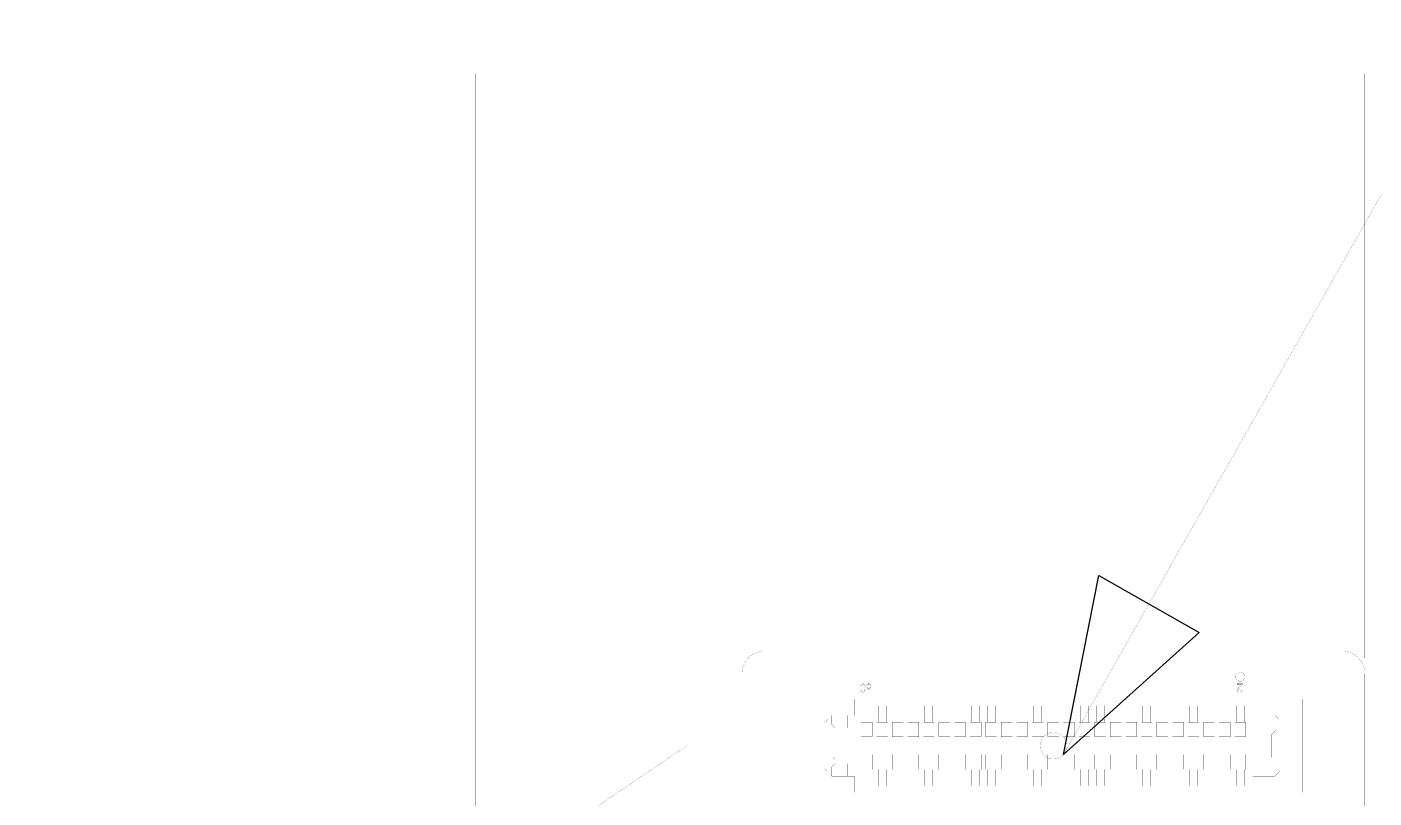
# Model space of a CAD drawing. Header units: millimetres. Extents: x 0 to 379, y 0 to 268.
# Drawn here: x 65.66 to 95.94, y 196.93 to 214.28 of the extents above; entities that cross this region are included whole.
import ezdxf

# ---------------------------------------------------------------- set-up
doc = ezdxf.new("R2010")
doc.units = ezdxf.units.MM
doc.header["$LTSCALE"] = 7.7
doc.layers.get('0').update_dxf_attribs({"linetype": 'CONTINUOUS'})

msp = doc.modelspace()

# ---------------------------------------------------------------- linework, layer by layer
at = {"const_width": 0.003}
for points in [[(88.958, 197.912), (107.09, 229.87), (110.09, 229.87)], [(75.733, 185.131), (75.733, 213.232)], [(81.733, 200.086), (81.733, 213.232)], [(88.733, 199.495), (88.733, 213.232)], [(95.733, 200.086), (95.733, 213.232)], [(81.883, 200.236), (65.659, 200.236)], [(95.233, 200.236), (82.233, 200.236)], [(81.733, 199.736), (81.733, 191.832)], [(95.733, 191.832), (95.733, 199.736)], [(84.402, 199.452), (84.399, 199.431)], [(84.399, 199.431), (84.402, 199.452)], [(84.399, 199.431), (84.399, 199.392)], [(84.399, 199.392), (84.399, 199.431)], [(84.399, 199.392), (84.402, 199.371)], [(84.402, 199.371), (84.399, 199.392)], [(84.405, 199.465), (84.402, 199.452)], [(84.402, 199.452), (84.405, 199.465)], [(84.402, 199.371), (84.405, 199.358)], [(84.405, 199.358), (84.402, 199.371)], [(84.411, 199.482), (84.405, 199.465)], [(84.405, 199.465), (84.411, 199.482)], [(84.405, 199.358), (84.411, 199.341)], [(84.411, 199.341), (84.405, 199.358)], [(84.42, 199.494), (84.411, 199.482)], [(84.411, 199.482), (84.42, 199.494)], [(84.411, 199.341), (84.42, 199.329)], [(84.42, 199.329), (84.411, 199.341)], [(84.417, 199.452), (84.414, 199.426)], [(84.417, 199.452), (84.414, 199.426)], [(84.414, 199.426), (84.414, 199.397)], [(84.414, 199.426), (84.414, 199.397)], [(84.414, 199.397), (84.417, 199.371)], [(84.414, 199.397), (84.417, 199.371)], [(84.429, 199.477), (84.417, 199.452)], [(84.429, 199.477), (84.417, 199.452)], [(84.417, 199.371), (84.429, 199.346)], [(84.417, 199.371), (84.429, 199.346)], [(84.42, 199.494), (84.434, 199.507)], [(84.434, 199.507), (84.42, 199.494)], [(84.434, 199.316), (84.42, 199.329)], [(84.42, 199.329), (84.434, 199.316)], [(84.437, 199.486), (84.429, 199.477)], [(84.437, 199.486), (84.429, 199.477)], [(84.429, 199.346), (84.437, 199.337)], [(84.429, 199.346), (84.437, 199.337)], [(84.434, 199.507), (84.452, 199.512)], [(84.452, 199.512), (84.434, 199.507)], [(84.434, 199.316), (84.452, 199.312)], [(84.452, 199.312), (84.434, 199.316)], [(84.452, 199.49), (84.437, 199.486)], [(84.452, 199.49), (84.437, 199.486)], [(84.437, 199.337), (84.452, 199.333)], [(84.437, 199.337), (84.452, 199.333)], [(84.469, 199.507), (84.452, 199.512)], [(84.452, 199.512), (84.469, 199.507)], [(84.467, 199.486), (84.452, 199.49)], [(84.467, 199.486), (84.452, 199.49)], [(84.452, 199.333), (84.467, 199.337)], [(84.452, 199.333), (84.467, 199.337)], [(84.452, 199.312), (84.469, 199.316)], [(84.469, 199.316), (84.452, 199.312)], [(84.475, 199.477), (84.467, 199.486)], [(84.475, 199.477), (84.467, 199.486)], [(84.467, 199.337), (84.475, 199.346)], [(84.467, 199.337), (84.475, 199.346)], [(84.484, 199.494), (84.469, 199.507)], [(84.469, 199.507), (84.484, 199.494)], [(84.469, 199.316), (84.484, 199.329)], [(84.484, 199.329), (84.469, 199.316)], [(84.487, 199.452), (84.475, 199.477)], [(84.487, 199.452), (84.475, 199.477)], [(84.475, 199.346), (84.487, 199.371)], [(84.475, 199.346), (84.487, 199.371)], [(84.484, 199.494), (84.493, 199.482)], [(84.493, 199.482), (84.484, 199.494)], [(84.493, 199.341), (84.484, 199.329)], [(84.484, 199.329), (84.493, 199.341)], [(84.49, 199.426), (84.487, 199.452)], [(84.49, 199.426), (84.487, 199.452)], [(84.487, 199.371), (84.49, 199.397)], [(84.487, 199.371), (84.49, 199.397)], [(84.49, 199.397), (84.49, 199.426)], [(84.49, 199.397), (84.49, 199.426)], [(84.493, 199.482), (84.499, 199.465)], [(84.499, 199.465), (84.493, 199.482)], [(84.499, 199.358), (84.493, 199.341)], [(84.493, 199.341), (84.499, 199.358)], [(84.499, 199.465), (84.502, 199.452)], [(84.502, 199.452), (84.499, 199.465)], [(84.502, 199.371), (84.499, 199.358)], [(84.499, 199.358), (84.502, 199.371)], [(84.502, 199.452), (84.504, 199.431)], [(84.504, 199.431), (84.502, 199.452)], [(84.504, 199.392), (84.502, 199.371)], [(84.502, 199.371), (84.504, 199.392)], [(84.504, 199.431), (84.504, 199.392)], [(84.504, 199.392), (84.504, 199.431)], [(84.534, 199.477), (84.528, 199.456)], [(84.528, 199.456), (84.534, 199.477)], [(84.528, 199.456), (84.528, 199.439)], [(84.528, 199.439), (84.528, 199.456)], [(84.528, 199.439), (84.534, 199.418)], [(84.534, 199.418), (84.528, 199.439)], [(84.542, 199.494), (84.534, 199.477)], [(84.534, 199.477), (84.542, 199.494)], [(84.534, 199.418), (84.542, 199.401)], [(84.542, 199.401), (84.534, 199.418)], [(84.534, 199.333), (84.618, 199.333)], [(84.618, 199.333), (84.534, 199.333)], [(84.534, 199.333), (84.534, 199.312)], [(84.534, 199.312), (84.534, 199.333)], [(84.534, 199.312), (84.633, 199.312)], [(84.633, 199.312), (84.534, 199.312)], [(84.542, 199.494), (84.557, 199.507)], [(84.557, 199.507), (84.542, 199.494)], [(84.545, 199.465), (84.542, 199.452)], [(84.542, 199.452), (84.545, 199.465)], [(84.542, 199.452), (84.542, 199.443)], [(84.542, 199.443), (84.542, 199.452)], [(84.542, 199.443), (84.545, 199.431)], [(84.545, 199.431), (84.542, 199.443)], [(84.557, 199.388), (84.542, 199.401)], [(84.542, 199.401), (84.557, 199.388)], [(84.551, 199.477), (84.545, 199.465)], [(84.545, 199.465), (84.551, 199.477)], [(84.545, 199.431), (84.551, 199.418)], [(84.551, 199.418), (84.545, 199.431)], [(84.551, 199.477), (84.56, 199.486)], [(84.56, 199.486), (84.551, 199.477)], [(84.56, 199.409), (84.551, 199.418)], [(84.551, 199.418), (84.56, 199.409)], [(84.557, 199.507), (84.572, 199.512)], [(84.572, 199.512), (84.557, 199.507)], [(84.557, 199.388), (84.572, 199.384)], [(84.572, 199.384), (84.557, 199.388)], [(84.56, 199.486), (84.572, 199.49)], [(84.572, 199.49), (84.56, 199.486)], [(84.572, 199.405), (84.56, 199.409)], [(84.56, 199.409), (84.572, 199.405)], [(84.589, 199.512), (84.572, 199.512)], [(84.572, 199.512), (84.589, 199.512)], [(84.589, 199.49), (84.572, 199.49)], [(84.572, 199.49), (84.589, 199.49)], [(84.589, 199.405), (84.572, 199.405)], [(84.572, 199.405), (84.589, 199.405)], [(84.572, 199.384), (84.589, 199.384)], [(84.589, 199.384), (84.572, 199.384)], [(84.589, 199.512), (84.604, 199.507)], [(84.604, 199.507), (84.589, 199.512)], [(84.601, 199.486), (84.589, 199.49)], [(84.589, 199.49), (84.601, 199.486)], [(84.589, 199.405), (84.601, 199.409)], [(84.601, 199.409), (84.589, 199.405)], [(84.589, 199.384), (84.604, 199.388)], [(84.604, 199.388), (84.589, 199.384)], [(84.609, 199.477), (84.601, 199.486)], [(84.601, 199.486), (84.609, 199.477)], [(84.601, 199.409), (84.612, 199.422)], [(84.612, 199.422), (84.601, 199.409)], [(84.618, 199.494), (84.604, 199.507)], [(84.604, 199.507), (84.618, 199.494)], [(84.604, 199.388), (84.618, 199.401)], [(84.618, 199.401), (84.604, 199.388)], [(84.609, 199.477), (84.615, 199.46)], [(84.615, 199.46), (84.609, 199.477)], [(84.633, 199.422), (84.612, 199.422)], [(84.612, 199.422), (84.633, 199.422)], [(84.633, 199.46), (84.615, 199.46)], [(84.615, 199.46), (84.633, 199.46)], [(84.618, 199.494), (84.627, 199.477)], [(84.627, 199.477), (84.618, 199.494)], [(84.618, 199.401), (84.618, 199.333)], [(84.618, 199.333), (84.618, 199.401)], [(84.627, 199.477), (84.633, 199.46)], [(84.633, 199.46), (84.627, 199.477)], [(84.633, 199.422), (84.633, 199.312)], [(84.633, 199.312), (84.633, 199.422)], [(92.863, 199.49), (92.863, 199.512)], [(92.863, 199.49), (92.863, 199.512)], [(92.863, 199.512), (92.983, 199.512)], [(92.863, 199.512), (92.983, 199.512)], [(92.956, 199.49), (92.863, 199.49)], [(92.956, 199.49), (92.863, 199.49)], [(92.863, 199.367), (92.866, 199.384)], [(92.863, 199.367), (92.866, 199.384)], [(92.863, 199.358), (92.863, 199.367)], [(92.863, 199.358), (92.863, 199.367)], [(92.866, 199.341), (92.863, 199.358)], [(92.866, 199.341), (92.863, 199.358)], [(92.866, 199.384), (92.873, 199.397)], [(92.866, 199.384), (92.873, 199.397)], [(92.879, 199.324), (92.866, 199.341)], [(92.879, 199.324), (92.866, 199.341)], [(92.873, 199.397), (92.956, 199.49)], [(92.873, 199.397), (92.956, 199.49)], [(92.893, 199.316), (92.879, 199.324)], [(92.893, 199.316), (92.879, 199.324)], [(92.889, 199.384), (92.883, 199.367)], [(92.889, 199.384), (92.883, 199.367)], [(92.883, 199.367), (92.883, 199.358)], [(92.883, 199.367), (92.883, 199.358)], [(92.883, 199.358), (92.889, 199.346)], [(92.883, 199.358), (92.889, 199.346)], [(92.983, 199.49), (92.889, 199.384)], [(92.983, 199.49), (92.889, 199.384)], [(92.889, 199.346), (92.899, 199.337)], [(92.889, 199.346), (92.899, 199.337)], [(92.913, 199.312), (92.893, 199.316)], [(92.913, 199.312), (92.893, 199.316)], [(92.899, 199.337), (92.916, 199.333)], [(92.899, 199.337), (92.916, 199.333)], [(92.926, 199.312), (92.913, 199.312)], [(92.926, 199.312), (92.913, 199.312)], [(92.916, 199.333), (92.929, 199.333)], [(92.916, 199.333), (92.929, 199.333)], [(92.949, 199.316), (92.926, 199.312)], [(92.949, 199.316), (92.926, 199.312)], [(92.929, 199.333), (92.946, 199.337)], [(92.929, 199.333), (92.946, 199.337)], [(92.946, 199.337), (92.956, 199.346)], [(92.946, 199.337), (92.956, 199.346)], [(92.963, 199.324), (92.949, 199.316)], [(92.963, 199.324), (92.949, 199.316)], [(92.956, 199.346), (92.963, 199.358)], [(92.956, 199.346), (92.963, 199.358)], [(92.963, 199.358), (92.979, 199.358)], [(92.963, 199.358), (92.979, 199.358)], [(92.976, 199.341), (92.963, 199.324)], [(92.976, 199.341), (92.963, 199.324)], [(92.979, 199.358), (92.976, 199.341)], [(92.979, 199.358), (92.976, 199.341)], [(92.983, 199.512), (92.983, 199.49)], [(92.983, 199.512), (92.983, 199.49)], [(83.133, 199.162), (83.133, 197.062)], [(83.133, 199.162), (83.133, 197.062)], [(84.253, 199.162), (83.133, 199.162)], [(84.253, 199.162), (83.133, 199.162)], [(84.253, 198.797), (84.253, 199.162)], [(84.253, 198.797), (84.253, 199.162)], [(84.623, 199.012), (84.443, 199.012)], [(84.623, 199.012), (84.443, 199.012)], [(84.443, 199.012), (84.443, 198.642)], [(84.443, 199.012), (84.443, 198.642)], [(84.623, 198.642), (84.623, 199.012)], [(84.623, 198.642), (84.623, 199.012)], [(84.973, 199.012), (84.793, 199.012)], [(84.973, 199.012), (84.793, 199.012)], [(84.793, 199.012), (84.793, 198.642)], [(84.793, 199.012), (84.793, 198.642)], [(84.973, 198.642), (84.973, 199.012)], [(84.973, 198.642), (84.973, 199.012)], [(85.323, 199.012), (85.143, 199.012)], [(85.323, 199.012), (85.143, 199.012)], [(85.143, 199.012), (85.143, 198.642)], [(85.143, 199.012), (85.143, 198.642)], [(85.323, 198.642), (85.323, 199.012)], [(85.323, 198.642), (85.323, 199.012)], [(85.673, 199.012), (85.493, 199.012)], [(85.673, 199.012), (85.493, 199.012)], [(85.493, 199.012), (85.493, 198.642)], [(85.493, 199.012), (85.493, 198.642)], [(85.673, 198.642), (85.673, 199.012)], [(85.673, 198.642), (85.673, 199.012)], [(86.023, 199.012), (85.843, 199.012)], [(86.023, 199.012), (85.843, 199.012)], [(85.843, 199.012), (85.843, 198.642)], [(85.843, 199.012), (85.843, 198.642)], [(86.023, 198.642), (86.023, 199.012)], [(86.023, 198.642), (86.023, 199.012)], [(86.373, 199.012), (86.193, 199.012)], [(86.373, 199.012), (86.193, 199.012)], [(86.193, 199.012), (86.193, 198.642)], [(86.193, 199.012), (86.193, 198.642)], [(86.373, 198.642), (86.373, 199.012)], [(86.373, 198.642), (86.373, 199.012)], [(86.723, 199.012), (86.543, 199.012)], [(86.723, 199.012), (86.543, 199.012)], [(86.543, 199.012), (86.543, 198.642)], [(86.543, 199.012), (86.543, 198.642)], [(86.723, 198.642), (86.723, 199.012)], [(86.723, 198.642), (86.723, 199.012)], [(86.893, 199.012), (86.893, 198.642)], [(86.893, 199.012), (86.893, 198.642)], [(87.073, 199.012), (86.893, 199.012)], [(87.073, 199.012), (86.893, 199.012)], [(87.073, 198.642), (87.073, 199.012)], [(87.073, 198.642), (87.073, 199.012)], [(87.243, 199.012), (87.243, 198.642)], [(87.243, 199.012), (87.243, 198.642)], [(87.423, 199.012), (87.243, 199.012)], [(87.423, 199.012), (87.243, 199.012)], [(87.423, 198.642), (87.423, 199.012)], [(87.423, 198.642), (87.423, 199.012)], [(87.593, 199.012), (87.593, 198.642)], [(87.593, 199.012), (87.593, 198.642)], [(87.773, 199.012), (87.593, 199.012)], [(87.773, 199.012), (87.593, 199.012)], [(87.773, 198.642), (87.773, 199.012)], [(87.773, 198.642), (87.773, 199.012)], [(87.943, 199.012), (87.943, 198.642)], [(87.943, 199.012), (87.943, 198.642)], [(88.123, 199.012), (87.943, 199.012)], [(88.123, 199.012), (87.943, 199.012)], [(88.123, 198.642), (88.123, 199.012)], [(88.123, 198.642), (88.123, 199.012)], [(88.293, 199.012), (88.293, 198.642)], [(88.293, 199.012), (88.293, 198.642)], [(88.473, 199.012), (88.293, 199.012)], [(88.473, 199.012), (88.293, 199.012)], [(88.473, 198.642), (88.473, 199.012)], [(88.473, 198.642), (88.473, 199.012)], [(88.643, 199.012), (88.643, 198.642)], [(88.643, 199.012), (88.643, 198.642)], [(88.823, 199.012), (88.643, 199.012)], [(88.823, 199.012), (88.643, 199.012)], [(88.733, 196.955), (88.733, 199.145)], [(88.733, 196.955), (88.733, 199.145)], [(88.823, 198.642), (88.823, 199.012)], [(88.823, 198.642), (88.823, 199.012)], [(88.993, 199.012), (88.993, 198.642)], [(88.993, 199.012), (88.993, 198.642)], [(89.173, 199.012), (88.993, 199.012)], [(89.173, 199.012), (88.993, 199.012)], [(89.173, 198.642), (89.173, 199.012)], [(89.173, 198.642), (89.173, 199.012)], [(89.343, 199.012), (89.343, 198.642)], [(89.343, 199.012), (89.343, 198.642)], [(89.523, 199.012), (89.343, 199.012)], [(89.523, 199.012), (89.343, 199.012)], [(89.523, 198.642), (89.523, 199.012)], [(89.523, 198.642), (89.523, 199.012)], [(89.693, 199.012), (89.693, 198.642)], [(89.693, 199.012), (89.693, 198.642)], [(89.873, 199.012), (89.693, 199.012)], [(89.873, 199.012), (89.693, 199.012)], [(89.873, 198.642), (89.873, 199.012)], [(89.873, 198.642), (89.873, 199.012)], [(90.043, 199.012), (90.043, 198.642)], [(90.043, 199.012), (90.043, 198.642)], [(90.223, 199.012), (90.043, 199.012)], [(90.223, 199.012), (90.043, 199.012)], [(90.223, 198.642), (90.223, 199.012)], [(90.223, 198.642), (90.223, 199.012)], [(90.393, 199.012), (90.393, 198.642)], [(90.393, 199.012), (90.393, 198.642)], [(90.573, 199.012), (90.393, 199.012)], [(90.573, 199.012), (90.393, 199.012)], [(90.573, 198.642), (90.573, 199.012)], [(90.573, 198.642), (90.573, 199.012)], [(90.743, 199.012), (90.743, 198.642)], [(90.743, 199.012), (90.743, 198.642)], [(90.923, 199.012), (90.743, 199.012)], [(90.923, 199.012), (90.743, 199.012)], [(90.923, 198.642), (90.923, 199.012)], [(90.923, 198.642), (90.923, 199.012)], [(91.093, 199.012), (91.093, 198.642)], [(91.093, 199.012), (91.093, 198.642)], [(91.273, 199.012), (91.093, 199.012)], [(91.273, 199.012), (91.093, 199.012)], [(91.273, 198.642), (91.273, 199.012)], [(91.273, 198.642), (91.273, 199.012)], [(91.443, 199.012), (91.443, 198.642)], [(91.443, 199.012), (91.443, 198.642)], [(91.623, 199.012), (91.443, 199.012)], [(91.623, 199.012), (91.443, 199.012)], [(91.623, 198.642), (91.623, 199.012)], [(91.623, 198.642), (91.623, 199.012)], [(91.793, 199.012), (91.793, 198.642)], [(91.793, 199.012), (91.793, 198.642)], [(91.973, 199.012), (91.793, 199.012)], [(91.973, 199.012), (91.793, 199.012)], [(91.973, 198.642), (91.973, 199.012)], [(91.973, 198.642), (91.973, 199.012)], [(92.143, 199.012), (92.143, 198.642)], [(92.143, 199.012), (92.143, 198.642)], [(92.323, 199.012), (92.143, 199.012)], [(92.323, 199.012), (92.143, 199.012)], [(92.323, 198.642), (92.323, 199.012)], [(92.323, 198.642), (92.323, 199.012)], [(92.493, 199.012), (92.493, 198.642)], [(92.493, 199.012), (92.493, 198.642)], [(92.673, 199.012), (92.493, 199.012)], [(92.673, 199.012), (92.493, 199.012)], [(92.673, 198.642), (92.673, 199.012)], [(92.673, 198.642), (92.673, 199.012)], [(92.843, 199.012), (92.843, 198.642)], [(92.843, 199.012), (92.843, 198.642)], [(93.023, 199.012), (92.843, 199.012)], [(93.023, 199.012), (92.843, 199.012)], [(93.023, 198.642), (93.023, 199.012)], [(93.023, 198.642), (93.023, 199.012)], [(93.213, 199.162), (93.213, 198.797)], [(93.213, 198.797), (93.213, 199.162)], [(94.333, 199.162), (93.213, 199.162)], [(93.213, 199.162), (94.333, 199.162)], [(94.333, 199.162), (94.333, 197.062)], [(94.333, 197.062), (94.333, 199.162)], [(83.593, 198.632), (83.753, 198.797)], [(83.593, 198.632), (83.753, 198.797)], [(83.753, 198.797), (84.253, 198.797)], [(84.103, 198.797), (83.753, 198.797)], [(83.753, 198.797), (83.753, 198.587)], [(83.753, 198.797), (83.753, 198.587)], [(84.103, 198.797), (84.253, 198.797)], [(84.103, 198.517), (84.103, 198.797)], [(84.103, 198.517), (84.103, 198.797)], [(93.363, 198.797), (93.213, 198.797)], [(93.213, 198.797), (93.713, 198.797)], [(93.363, 198.797), (93.363, 198.517)], [(93.363, 198.517), (93.363, 198.797)], [(93.363, 198.797), (93.713, 198.797)], [(93.713, 198.797), (93.713, 198.587)], [(93.713, 198.587), (93.713, 198.797)], [(93.713, 198.797), (93.873, 198.632)], [(93.873, 198.632), (93.713, 198.797)], [(83.593, 197.592), (83.593, 198.632)], [(83.593, 198.472), (83.593, 198.632)], [(83.723, 198.472), (83.593, 198.472)], [(83.723, 198.472), (83.593, 198.472)], [(83.593, 197.752), (83.593, 198.472)], [(83.823, 198.372), (83.723, 198.472)], [(83.823, 198.372), (83.723, 198.472)], [(83.753, 198.587), (83.823, 198.517)], [(83.753, 198.587), (83.823, 198.517)], [(83.823, 198.517), (84.103, 198.517)], [(83.823, 198.517), (84.103, 198.517)], [(83.823, 197.852), (83.823, 198.372)], [(83.823, 197.852), (83.823, 198.372)], [(84.443, 198.642), (84.408, 198.642)], [(84.658, 198.642), (84.408, 198.642)], [(84.408, 198.642), (84.408, 198.312)], [(84.408, 198.642), (84.408, 198.312)], [(84.443, 198.642), (84.623, 198.642)], [(84.658, 198.642), (84.623, 198.642)], [(84.658, 198.312), (84.658, 198.642)], [(84.658, 198.312), (84.658, 198.642)], [(84.793, 198.642), (84.758, 198.642)], [(85.008, 198.642), (84.758, 198.642)], [(84.758, 198.642), (84.758, 198.312)], [(84.758, 198.642), (84.758, 198.312)], [(84.793, 198.642), (84.973, 198.642)], [(85.008, 198.642), (84.973, 198.642)], [(85.008, 198.312), (85.008, 198.642)], [(85.008, 198.312), (85.008, 198.642)], [(85.143, 198.642), (85.108, 198.642)], [(85.358, 198.642), (85.108, 198.642)], [(85.108, 198.642), (85.108, 198.312)], [(85.108, 198.642), (85.108, 198.312)], [(85.143, 198.642), (85.323, 198.642)], [(85.358, 198.642), (85.323, 198.642)], [(85.358, 198.312), (85.358, 198.642)], [(85.358, 198.312), (85.358, 198.642)], [(85.493, 198.642), (85.458, 198.642)], [(85.708, 198.642), (85.458, 198.642)], [(85.458, 198.642), (85.458, 198.312)], [(85.458, 198.642), (85.458, 198.312)], [(85.493, 198.642), (85.673, 198.642)], [(85.708, 198.642), (85.673, 198.642)], [(85.708, 198.312), (85.708, 198.642)], [(85.708, 198.312), (85.708, 198.642)], [(85.843, 198.642), (85.808, 198.642)], [(86.058, 198.642), (85.808, 198.642)], [(85.808, 198.642), (85.808, 198.312)], [(85.808, 198.642), (85.808, 198.312)], [(85.843, 198.642), (86.023, 198.642)], [(86.058, 198.642), (86.023, 198.642)], [(86.058, 198.312), (86.058, 198.642)], [(86.058, 198.312), (86.058, 198.642)], [(86.193, 198.642), (86.158, 198.642)], [(86.408, 198.642), (86.158, 198.642)], [(86.158, 198.642), (86.158, 198.312)], [(86.158, 198.642), (86.158, 198.312)], [(86.193, 198.642), (86.373, 198.642)], [(86.408, 198.642), (86.373, 198.642)], [(86.408, 198.312), (86.408, 198.642)], [(86.408, 198.312), (86.408, 198.642)], [(86.758, 198.642), (86.508, 198.642)], [(86.543, 198.642), (86.508, 198.642)], [(86.508, 198.642), (86.508, 198.312)], [(86.508, 198.642), (86.508, 198.312)], [(86.543, 198.642), (86.723, 198.642)], [(86.758, 198.642), (86.723, 198.642)], [(86.758, 198.312), (86.758, 198.642)], [(86.758, 198.312), (86.758, 198.642)], [(86.858, 198.642), (86.858, 198.312)], [(86.858, 198.642), (86.858, 198.312)], [(87.108, 198.642), (86.858, 198.642)], [(86.893, 198.642), (86.858, 198.642)], [(86.893, 198.642), (87.073, 198.642)], [(87.108, 198.642), (87.073, 198.642)], [(87.108, 198.312), (87.108, 198.642)], [(87.108, 198.312), (87.108, 198.642)], [(87.208, 198.642), (87.208, 198.312)], [(87.208, 198.642), (87.208, 198.312)], [(87.458, 198.642), (87.208, 198.642)], [(87.243, 198.642), (87.208, 198.642)], [(87.243, 198.642), (87.423, 198.642)], [(87.458, 198.642), (87.423, 198.642)], [(87.458, 198.312), (87.458, 198.642)], [(87.458, 198.312), (87.458, 198.642)], [(87.558, 198.642), (87.558, 198.312)], [(87.558, 198.642), (87.558, 198.312)], [(87.808, 198.642), (87.558, 198.642)], [(87.593, 198.642), (87.558, 198.642)], [(87.593, 198.642), (87.773, 198.642)], [(87.808, 198.642), (87.773, 198.642)], [(87.808, 198.312), (87.808, 198.642)], [(87.808, 198.312), (87.808, 198.642)], [(87.908, 198.642), (87.908, 198.312)], [(87.908, 198.642), (87.908, 198.312)], [(88.158, 198.642), (87.908, 198.642)], [(87.943, 198.642), (87.908, 198.642)], [(87.943, 198.642), (88.123, 198.642)], [(88.158, 198.642), (88.123, 198.642)], [(88.158, 198.312), (88.158, 198.642)], [(88.158, 198.312), (88.158, 198.642)], [(88.258, 198.642), (88.258, 198.312)], [(88.258, 198.642), (88.258, 198.312)], [(88.508, 198.642), (88.258, 198.642)], [(88.293, 198.642), (88.258, 198.642)], [(88.293, 198.642), (88.473, 198.642)], [(88.508, 198.642), (88.473, 198.642)], [(88.508, 198.312), (88.508, 198.642)], [(88.508, 198.312), (88.508, 198.642)], [(88.608, 198.642), (88.608, 198.312)], [(88.608, 198.642), (88.608, 198.312)], [(88.858, 198.642), (88.608, 198.642)], [(88.643, 198.642), (88.608, 198.642)], [(88.643, 198.642), (88.823, 198.642)], [(88.858, 198.642), (88.823, 198.642)], [(88.858, 198.312), (88.858, 198.642)], [(88.858, 198.312), (88.858, 198.642)], [(88.958, 198.642), (88.958, 198.312)], [(88.958, 198.642), (88.958, 198.312)], [(89.208, 198.642), (88.958, 198.642)], [(88.993, 198.642), (88.958, 198.642)], [(88.993, 198.642), (89.173, 198.642)], [(89.208, 198.642), (89.173, 198.642)], [(89.208, 198.312), (89.208, 198.642)], [(89.208, 198.312), (89.208, 198.642)], [(89.308, 198.642), (89.308, 198.312)], [(89.308, 198.642), (89.308, 198.312)], [(89.558, 198.642), (89.308, 198.642)], [(89.343, 198.642), (89.308, 198.642)], [(89.343, 198.642), (89.523, 198.642)], [(89.558, 198.642), (89.523, 198.642)], [(89.558, 198.312), (89.558, 198.642)], [(89.558, 198.312), (89.558, 198.642)], [(89.658, 198.642), (89.658, 198.312)], [(89.658, 198.642), (89.658, 198.312)], [(89.908, 198.642), (89.658, 198.642)], [(89.693, 198.642), (89.658, 198.642)], [(89.693, 198.642), (89.873, 198.642)], [(89.908, 198.642), (89.873, 198.642)], [(89.908, 198.312), (89.908, 198.642)], [(89.908, 198.312), (89.908, 198.642)], [(90.008, 198.642), (90.008, 198.312)], [(90.008, 198.642), (90.008, 198.312)], [(90.258, 198.642), (90.008, 198.642)], [(90.043, 198.642), (90.008, 198.642)], [(90.043, 198.642), (90.223, 198.642)], [(90.258, 198.642), (90.223, 198.642)], [(90.258, 198.312), (90.258, 198.642)], [(90.258, 198.312), (90.258, 198.642)], [(90.358, 198.642), (90.358, 198.312)], [(90.358, 198.642), (90.358, 198.312)], [(90.608, 198.642), (90.358, 198.642)], [(90.393, 198.642), (90.358, 198.642)], [(90.393, 198.642), (90.573, 198.642)], [(90.608, 198.642), (90.573, 198.642)], [(90.608, 198.312), (90.608, 198.642)], [(90.608, 198.312), (90.608, 198.642)], [(90.708, 198.642), (90.708, 198.312)], [(90.708, 198.642), (90.708, 198.312)], [(90.958, 198.642), (90.708, 198.642)], [(90.743, 198.642), (90.708, 198.642)], [(90.743, 198.642), (90.923, 198.642)], [(90.958, 198.642), (90.923, 198.642)], [(90.958, 198.312), (90.958, 198.642)], [(90.958, 198.312), (90.958, 198.642)], [(91.058, 198.642), (91.058, 198.312)], [(91.058, 198.642), (91.058, 198.312)], [(91.308, 198.642), (91.058, 198.642)], [(91.093, 198.642), (91.058, 198.642)], [(91.093, 198.642), (91.273, 198.642)], [(91.308, 198.642), (91.273, 198.642)], [(91.308, 198.312), (91.308, 198.642)], [(91.308, 198.312), (91.308, 198.642)], [(91.658, 198.642), (91.408, 198.642)], [(91.408, 198.642), (91.408, 198.312)], [(91.408, 198.642), (91.408, 198.312)], [(91.443, 198.642), (91.408, 198.642)], [(91.443, 198.642), (91.623, 198.642)], [(91.658, 198.642), (91.623, 198.642)], [(91.658, 198.312), (91.658, 198.642)], [(91.658, 198.312), (91.658, 198.642)], [(91.758, 198.642), (91.758, 198.312)], [(91.758, 198.642), (91.758, 198.312)], [(92.008, 198.642), (91.758, 198.642)], [(91.793, 198.642), (91.758, 198.642)], [(91.793, 198.642), (91.973, 198.642)], [(92.008, 198.642), (91.973, 198.642)], [(92.008, 198.312), (92.008, 198.642)], [(92.008, 198.312), (92.008, 198.642)], [(92.108, 198.642), (92.108, 198.312)], [(92.108, 198.642), (92.108, 198.312)], [(92.358, 198.642), (92.108, 198.642)], [(92.143, 198.642), (92.108, 198.642)], [(92.143, 198.642), (92.323, 198.642)], [(92.358, 198.642), (92.323, 198.642)], [(92.358, 198.312), (92.358, 198.642)], [(92.358, 198.312), (92.358, 198.642)], [(92.458, 198.642), (92.458, 198.312)], [(92.458, 198.642), (92.458, 198.312)], [(92.708, 198.642), (92.458, 198.642)], [(92.493, 198.642), (92.458, 198.642)], [(92.493, 198.642), (92.673, 198.642)], [(92.708, 198.642), (92.673, 198.642)], [(92.708, 198.312), (92.708, 198.642)], [(92.708, 198.312), (92.708, 198.642)], [(92.808, 198.642), (92.808, 198.312)], [(92.808, 198.642), (92.808, 198.312)], [(93.058, 198.642), (92.808, 198.642)], [(92.843, 198.642), (92.808, 198.642)], [(92.843, 198.642), (93.023, 198.642)], [(93.058, 198.642), (93.023, 198.642)], [(93.058, 198.312), (93.058, 198.642)], [(93.058, 198.312), (93.058, 198.642)], [(93.643, 198.517), (93.363, 198.517)], [(93.363, 198.517), (93.643, 198.517)], [(93.713, 198.587), (93.643, 198.517)], [(93.643, 198.517), (93.713, 198.587)], [(93.743, 198.472), (93.643, 198.372)], [(93.643, 198.372), (93.743, 198.472)], [(93.643, 198.372), (93.643, 197.852)], [(93.643, 197.852), (93.643, 198.372)], [(93.873, 198.472), (93.743, 198.472)], [(93.743, 198.472), (93.873, 198.472)], [(93.873, 198.632), (93.873, 197.592)], [(93.873, 197.592), (93.873, 197.752), (93.873, 198.472), (93.873, 198.632)], [(88.383, 198.112), (80.492, 198.112), (76.458, 195.374), (65.659, 195.374)], [(84.408, 198.312), (84.658, 198.312)], [(84.408, 198.312), (84.658, 198.312)], [(84.758, 198.312), (85.008, 198.312)], [(84.758, 198.312), (85.008, 198.312)], [(85.108, 198.312), (85.358, 198.312)], [(85.108, 198.312), (85.358, 198.312)], [(85.458, 198.312), (85.708, 198.312)], [(85.458, 198.312), (85.708, 198.312)], [(85.808, 198.312), (86.058, 198.312)], [(85.808, 198.312), (86.058, 198.312)], [(86.158, 198.312), (86.408, 198.312)], [(86.158, 198.312), (86.408, 198.312)], [(86.508, 198.312), (86.758, 198.312)], [(86.508, 198.312), (86.758, 198.312)], [(86.858, 198.312), (87.108, 198.312)], [(86.858, 198.312), (87.108, 198.312)], [(87.208, 198.312), (87.458, 198.312)], [(87.208, 198.312), (87.458, 198.312)], [(87.558, 198.312), (87.808, 198.312)], [(87.558, 198.312), (87.808, 198.312)], [(87.631, 198.112), (89.889, 198.112)], [(87.631, 198.112), (89.889, 198.112)], [(87.908, 198.312), (88.158, 198.312)], [(87.908, 198.312), (88.158, 198.312)], [(88.258, 198.312), (88.508, 198.312)], [(88.258, 198.312), (88.508, 198.312)], [(88.608, 198.312), (88.858, 198.312)], [(88.608, 198.312), (88.858, 198.312)], [(88.958, 198.312), (89.208, 198.312)], [(88.958, 198.312), (89.208, 198.312)], [(89.308, 198.312), (89.558, 198.312)], [(89.308, 198.312), (89.558, 198.312)], [(89.658, 198.312), (89.908, 198.312)], [(89.658, 198.312), (89.908, 198.312)], [(90.008, 198.312), (90.258, 198.312)], [(90.008, 198.312), (90.258, 198.312)], [(90.358, 198.312), (90.608, 198.312)], [(90.358, 198.312), (90.608, 198.312)], [(90.708, 198.312), (90.958, 198.312)], [(90.708, 198.312), (90.958, 198.312)], [(91.058, 198.312), (91.308, 198.312)], [(91.058, 198.312), (91.308, 198.312)], [(91.408, 198.312), (91.658, 198.312)], [(91.408, 198.312), (91.658, 198.312)], [(91.758, 198.312), (92.008, 198.312)], [(91.758, 198.312), (92.008, 198.312)], [(92.108, 198.312), (92.358, 198.312)], [(92.108, 198.312), (92.358, 198.312)], [(92.458, 198.312), (92.708, 198.312)], [(92.458, 198.312), (92.708, 198.312)], [(92.808, 198.312), (93.058, 198.312)], [(92.808, 198.312), (93.058, 198.312)], [(83.723, 197.752), (83.823, 197.852)], [(83.723, 197.752), (83.823, 197.852)], [(84.408, 197.912), (84.408, 197.582)], [(84.408, 197.912), (84.408, 197.582)], [(84.658, 197.912), (84.408, 197.912)], [(84.658, 197.912), (84.408, 197.912)], [(84.658, 197.582), (84.658, 197.912)], [(84.658, 197.582), (84.658, 197.912)], [(84.758, 197.912), (84.758, 197.582)], [(84.758, 197.912), (84.758, 197.582)], [(85.008, 197.912), (84.758, 197.912)], [(85.008, 197.912), (84.758, 197.912)], [(85.008, 197.582), (85.008, 197.912)], [(85.008, 197.582), (85.008, 197.912)], [(85.108, 197.912), (85.108, 197.582)], [(85.108, 197.912), (85.108, 197.582)], [(85.358, 197.912), (85.108, 197.912)], [(85.358, 197.912), (85.108, 197.912)], [(85.358, 197.582), (85.358, 197.912)], [(85.358, 197.582), (85.358, 197.912)], [(85.458, 197.912), (85.458, 197.582)], [(85.458, 197.912), (85.458, 197.582)], [(85.708, 197.912), (85.458, 197.912)], [(85.708, 197.912), (85.458, 197.912)], [(85.708, 197.582), (85.708, 197.912)], [(85.708, 197.582), (85.708, 197.912)], [(85.808, 197.912), (85.808, 197.582)], [(85.808, 197.912), (85.808, 197.582)], [(86.058, 197.912), (85.808, 197.912)], [(86.058, 197.912), (85.808, 197.912)], [(86.058, 197.582), (86.058, 197.912)], [(86.058, 197.582), (86.058, 197.912)], [(86.158, 197.912), (86.158, 197.582)], [(86.158, 197.912), (86.158, 197.582)], [(86.408, 197.912), (86.158, 197.912)], [(86.408, 197.912), (86.158, 197.912)], [(86.408, 197.582), (86.408, 197.912)], [(86.408, 197.582), (86.408, 197.912)], [(86.508, 197.912), (86.508, 197.582)], [(86.508, 197.912), (86.508, 197.582)], [(86.758, 197.912), (86.508, 197.912)], [(86.758, 197.912), (86.508, 197.912)], [(86.758, 197.582), (86.758, 197.912)], [(86.758, 197.582), (86.758, 197.912)], [(86.858, 197.912), (86.858, 197.582)], [(86.858, 197.912), (86.858, 197.582)], [(87.108, 197.912), (86.858, 197.912)], [(87.108, 197.912), (86.858, 197.912)], [(87.108, 197.582), (87.108, 197.912)], [(87.108, 197.582), (87.108, 197.912)], [(87.208, 197.912), (87.208, 197.582)], [(87.208, 197.912), (87.208, 197.582)], [(87.458, 197.912), (87.208, 197.912)], [(87.458, 197.912), (87.208, 197.912)], [(87.458, 197.582), (87.458, 197.912)], [(87.458, 197.582), (87.458, 197.912)], [(87.558, 197.912), (87.558, 197.582)], [(87.558, 197.912), (87.558, 197.582)], [(87.808, 197.912), (87.558, 197.912)], [(87.808, 197.912), (87.558, 197.912)], [(87.808, 197.582), (87.808, 197.912)], [(87.808, 197.582), (87.808, 197.912)], [(87.908, 197.912), (87.908, 197.582)], [(87.908, 197.912), (87.908, 197.582)], [(88.158, 197.912), (87.908, 197.912)], [(88.158, 197.912), (87.908, 197.912)], [(88.158, 197.582), (88.158, 197.912)], [(88.158, 197.582), (88.158, 197.912)], [(88.258, 197.912), (88.258, 197.582)], [(88.258, 197.912), (88.258, 197.582)], [(88.508, 197.912), (88.258, 197.912)], [(88.508, 197.912), (88.258, 197.912)], [(88.508, 197.582), (88.508, 197.912)], [(88.508, 197.582), (88.508, 197.912)], [(88.608, 197.912), (88.608, 197.582)], [(88.608, 197.912), (88.608, 197.582)], [(88.858, 197.912), (88.608, 197.912)], [(88.858, 197.912), (88.608, 197.912)], [(88.858, 197.582), (88.858, 197.912)], [(88.858, 197.582), (88.858, 197.912)], [(88.958, 197.912), (88.958, 197.582)], [(88.958, 197.912), (88.958, 197.582)], [(89.208, 197.912), (88.958, 197.912)], [(89.208, 197.912), (88.958, 197.912)], [(89.208, 197.582), (89.208, 197.912)], [(89.208, 197.582), (89.208, 197.912)], [(89.308, 197.912), (89.308, 197.582)], [(89.308, 197.912), (89.308, 197.582)], [(89.558, 197.912), (89.308, 197.912)], [(89.558, 197.912), (89.308, 197.912)], [(89.558, 197.582), (89.558, 197.912)], [(89.558, 197.582), (89.558, 197.912)], [(89.658, 197.912), (89.658, 197.582)], [(89.658, 197.912), (89.658, 197.582)], [(89.908, 197.912), (89.658, 197.912)], [(89.908, 197.912), (89.658, 197.912)], [(89.908, 197.582), (89.908, 197.912)], [(89.908, 197.582), (89.908, 197.912)], [(90.008, 197.912), (90.008, 197.582)], [(90.008, 197.912), (90.008, 197.582)], [(90.258, 197.912), (90.008, 197.912)], [(90.258, 197.912), (90.008, 197.912)], [(90.258, 197.582), (90.258, 197.912)], [(90.258, 197.582), (90.258, 197.912)], [(90.358, 197.912), (90.358, 197.582)], [(90.358, 197.912), (90.358, 197.582)], [(90.608, 197.912), (90.358, 197.912)], [(90.608, 197.912), (90.358, 197.912)], [(90.608, 197.582), (90.608, 197.912)], [(90.608, 197.582), (90.608, 197.912)], [(90.708, 197.912), (90.708, 197.582)], [(90.708, 197.912), (90.708, 197.582)], [(90.958, 197.912), (90.708, 197.912)], [(90.958, 197.912), (90.708, 197.912)], [(90.958, 197.582), (90.958, 197.912)], [(90.958, 197.582), (90.958, 197.912)], [(91.058, 197.912), (91.058, 197.582)], [(91.058, 197.912), (91.058, 197.582)], [(91.308, 197.912), (91.058, 197.912)], [(91.308, 197.912), (91.058, 197.912)], [(91.308, 197.582), (91.308, 197.912)], [(91.308, 197.582), (91.308, 197.912)], [(91.408, 197.912), (91.408, 197.582)], [(91.408, 197.912), (91.408, 197.582)], [(91.658, 197.912), (91.408, 197.912)], [(91.658, 197.912), (91.408, 197.912)], [(91.658, 197.582), (91.658, 197.912)], [(91.658, 197.582), (91.658, 197.912)], [(91.758, 197.912), (91.758, 197.582)], [(91.758, 197.912), (91.758, 197.582)], [(92.008, 197.912), (91.758, 197.912)], [(92.008, 197.912), (91.758, 197.912)], [(92.008, 197.582), (92.008, 197.912)], [(92.008, 197.582), (92.008, 197.912)], [(92.108, 197.912), (92.108, 197.582)], [(92.108, 197.912), (92.108, 197.582)], [(92.358, 197.912), (92.108, 197.912)], [(92.358, 197.912), (92.108, 197.912)], [(92.358, 197.582), (92.358, 197.912)], [(92.358, 197.582), (92.358, 197.912)], [(92.458, 197.912), (92.458, 197.582)], [(92.458, 197.912), (92.458, 197.582)], [(92.708, 197.912), (92.458, 197.912)], [(92.708, 197.912), (92.458, 197.912)], [(92.708, 197.582), (92.708, 197.912)], [(92.708, 197.582), (92.708, 197.912)], [(92.808, 197.912), (92.808, 197.582)], [(92.808, 197.912), (92.808, 197.582)], [(93.058, 197.912), (92.808, 197.912)], [(93.058, 197.912), (92.808, 197.912)], [(93.058, 197.582), (93.058, 197.912)], [(93.058, 197.582), (93.058, 197.912)], [(93.643, 197.852), (93.743, 197.752)], [(93.743, 197.752), (93.643, 197.852)], [(83.593, 197.592), (83.593, 197.752)], [(83.593, 197.752), (83.723, 197.752)], [(83.593, 197.752), (83.723, 197.752)], [(83.753, 197.427), (83.593, 197.592)], [(83.753, 197.427), (83.593, 197.592)], [(83.753, 197.637), (83.823, 197.707)], [(83.753, 197.637), (83.823, 197.707)], [(83.753, 197.427), (83.753, 197.637)], [(83.753, 197.427), (83.753, 197.637)], [(83.823, 197.707), (84.103, 197.707)], [(83.823, 197.707), (84.103, 197.707)], [(84.103, 197.707), (84.103, 197.427)], [(84.103, 197.707), (84.103, 197.427)], [(84.408, 197.582), (84.443, 197.582)], [(84.408, 197.582), (84.658, 197.582)], [(84.443, 197.582), (84.443, 197.212)], [(84.443, 197.582), (84.443, 197.212)], [(84.443, 197.582), (84.623, 197.582)], [(84.623, 197.212), (84.623, 197.582)], [(84.623, 197.212), (84.623, 197.582)], [(84.623, 197.582), (84.658, 197.582)], [(84.758, 197.582), (84.793, 197.582)], [(84.758, 197.582), (85.008, 197.582)], [(84.793, 197.582), (84.793, 197.212)], [(84.793, 197.582), (84.793, 197.212)], [(84.793, 197.582), (84.973, 197.582)], [(84.973, 197.212), (84.973, 197.582)], [(84.973, 197.212), (84.973, 197.582)], [(84.973, 197.582), (85.008, 197.582)], [(85.108, 197.582), (85.143, 197.582)], [(85.108, 197.582), (85.358, 197.582)], [(85.143, 197.582), (85.143, 197.212)], [(85.143, 197.582), (85.143, 197.212)], [(85.143, 197.582), (85.323, 197.582)], [(85.323, 197.212), (85.323, 197.582)], [(85.323, 197.212), (85.323, 197.582)], [(85.323, 197.582), (85.358, 197.582)], [(85.458, 197.582), (85.493, 197.582)], [(85.458, 197.582), (85.708, 197.582)], [(85.493, 197.582), (85.493, 197.212)], [(85.493, 197.582), (85.493, 197.212)], [(85.493, 197.582), (85.673, 197.582)], [(85.673, 197.212), (85.673, 197.582)], [(85.673, 197.212), (85.673, 197.582)], [(85.673, 197.582), (85.708, 197.582)], [(85.808, 197.582), (85.843, 197.582)], [(85.808, 197.582), (86.058, 197.582)], [(85.843, 197.582), (85.843, 197.212)], [(85.843, 197.582), (85.843, 197.212)], [(85.843, 197.582), (86.023, 197.582)], [(86.023, 197.212), (86.023, 197.582)], [(86.023, 197.212), (86.023, 197.582)], [(86.023, 197.582), (86.058, 197.582)], [(86.158, 197.582), (86.193, 197.582)], [(86.158, 197.582), (86.408, 197.582)], [(86.193, 197.582), (86.193, 197.212)], [(86.193, 197.582), (86.193, 197.212)], [(86.193, 197.582), (86.373, 197.582)], [(86.373, 197.212), (86.373, 197.582)], [(86.373, 197.212), (86.373, 197.582)], [(86.373, 197.582), (86.408, 197.582)], [(86.508, 197.582), (86.758, 197.582)], [(86.508, 197.582), (86.543, 197.582)], [(86.543, 197.582), (86.723, 197.582)], [(86.543, 197.582), (86.543, 197.212)], [(86.543, 197.582), (86.543, 197.212)], [(86.723, 197.212), (86.723, 197.582)], [(86.723, 197.212), (86.723, 197.582)], [(86.723, 197.582), (86.758, 197.582)], [(86.858, 197.582), (86.893, 197.582)], [(86.858, 197.582), (87.108, 197.582)], [(86.893, 197.582), (86.893, 197.212)], [(86.893, 197.582), (86.893, 197.212)], [(86.893, 197.582), (87.073, 197.582)], [(87.073, 197.212), (87.073, 197.582)], [(87.073, 197.212), (87.073, 197.582)], [(87.073, 197.582), (87.108, 197.582)], [(87.208, 197.582), (87.243, 197.582)], [(87.208, 197.582), (87.458, 197.582)], [(87.243, 197.582), (87.243, 197.212)], [(87.243, 197.582), (87.243, 197.212)], [(87.243, 197.582), (87.423, 197.582)], [(87.423, 197.212), (87.423, 197.582)], [(87.423, 197.212), (87.423, 197.582)], [(87.423, 197.582), (87.458, 197.582)], [(87.558, 197.582), (87.593, 197.582)], [(87.558, 197.582), (87.808, 197.582)], [(87.593, 197.582), (87.593, 197.212)], [(87.593, 197.582), (87.593, 197.212)], [(87.593, 197.582), (87.773, 197.582)], [(87.773, 197.212), (87.773, 197.582)], [(87.773, 197.212), (87.773, 197.582)], [(87.773, 197.582), (87.808, 197.582)], [(87.908, 197.582), (87.943, 197.582)], [(87.908, 197.582), (88.158, 197.582)], [(87.943, 197.582), (87.943, 197.212)], [(87.943, 197.582), (87.943, 197.212)], [(87.943, 197.582), (88.123, 197.582)], [(88.123, 197.212), (88.123, 197.582)], [(88.123, 197.212), (88.123, 197.582)], [(88.123, 197.582), (88.158, 197.582)], [(88.258, 197.582), (88.293, 197.582)], [(88.258, 197.582), (88.508, 197.582)], [(88.293, 197.582), (88.293, 197.212)], [(88.293, 197.582), (88.293, 197.212)], [(88.293, 197.582), (88.473, 197.582)], [(88.473, 197.212), (88.473, 197.582)], [(88.473, 197.212), (88.473, 197.582)], [(88.473, 197.582), (88.508, 197.582)], [(88.608, 197.582), (88.643, 197.582)], [(88.608, 197.582), (88.858, 197.582)], [(88.643, 197.582), (88.643, 197.212)], [(88.643, 197.582), (88.643, 197.212)], [(88.643, 197.582), (88.823, 197.582)], [(88.823, 197.212), (88.823, 197.582)], [(88.823, 197.212), (88.823, 197.582)], [(88.823, 197.582), (88.858, 197.582)], [(88.958, 197.582), (89.208, 197.582)], [(88.958, 197.582), (88.993, 197.582)], [(88.993, 197.582), (89.173, 197.582)], [(88.993, 197.582), (88.993, 197.212)], [(88.993, 197.582), (88.993, 197.212)], [(89.173, 197.212), (89.173, 197.582)], [(89.173, 197.212), (89.173, 197.582)], [(89.173, 197.582), (89.208, 197.582)], [(89.308, 197.582), (89.343, 197.582)], [(89.308, 197.582), (89.558, 197.582)], [(89.343, 197.582), (89.343, 197.212)], [(89.343, 197.582), (89.343, 197.212)], [(89.343, 197.582), (89.523, 197.582)], [(89.523, 197.212), (89.523, 197.582)], [(89.523, 197.212), (89.523, 197.582)], [(89.523, 197.582), (89.558, 197.582)], [(89.658, 197.582), (89.693, 197.582)], [(89.658, 197.582), (89.908, 197.582)], [(89.693, 197.582), (89.693, 197.212)], [(89.693, 197.582), (89.693, 197.212)], [(89.693, 197.582), (89.873, 197.582)], [(89.873, 197.212), (89.873, 197.582)], [(89.873, 197.212), (89.873, 197.582)], [(89.873, 197.582), (89.908, 197.582)], [(90.008, 197.582), (90.043, 197.582)], [(90.008, 197.582), (90.258, 197.582)], [(90.043, 197.582), (90.043, 197.212)], [(90.043, 197.582), (90.043, 197.212)], [(90.043, 197.582), (90.223, 197.582)], [(90.223, 197.212), (90.223, 197.582)], [(90.223, 197.212), (90.223, 197.582)], [(90.223, 197.582), (90.258, 197.582)], [(90.358, 197.582), (90.393, 197.582)], [(90.358, 197.582), (90.608, 197.582)], [(90.393, 197.582), (90.393, 197.212)], [(90.393, 197.582), (90.393, 197.212)], [(90.393, 197.582), (90.573, 197.582)], [(90.573, 197.212), (90.573, 197.582)], [(90.573, 197.212), (90.573, 197.582)], [(90.573, 197.582), (90.608, 197.582)], [(90.708, 197.582), (90.743, 197.582)], [(90.708, 197.582), (90.958, 197.582)], [(90.743, 197.582), (90.743, 197.212)], [(90.743, 197.582), (90.743, 197.212)], [(90.743, 197.582), (90.923, 197.582)], [(90.923, 197.212), (90.923, 197.582)], [(90.923, 197.212), (90.923, 197.582)], [(90.923, 197.582), (90.958, 197.582)], [(91.058, 197.582), (91.093, 197.582)], [(91.058, 197.582), (91.308, 197.582)], [(91.093, 197.582), (91.093, 197.212)], [(91.093, 197.582), (91.093, 197.212)], [(91.093, 197.582), (91.273, 197.582)], [(91.273, 197.212), (91.273, 197.582)], [(91.273, 197.212), (91.273, 197.582)], [(91.273, 197.582), (91.308, 197.582)], [(91.408, 197.582), (91.658, 197.582)], [(91.408, 197.582), (91.443, 197.582)], [(91.443, 197.582), (91.443, 197.212)], [(91.443, 197.582), (91.443, 197.212)], [(91.443, 197.582), (91.623, 197.582)], [(91.623, 197.582), (91.658, 197.582)], [(91.623, 197.212), (91.623, 197.582)], [(91.623, 197.212), (91.623, 197.582)], [(91.758, 197.582), (91.793, 197.582)], [(91.758, 197.582), (92.008, 197.582)], [(91.793, 197.582), (91.793, 197.212)], [(91.793, 197.582), (91.793, 197.212)], [(91.793, 197.582), (91.973, 197.582)], [(91.973, 197.212), (91.973, 197.582)], [(91.973, 197.212), (91.973, 197.582)], [(91.973, 197.582), (92.008, 197.582)], [(92.108, 197.582), (92.143, 197.582)], [(92.108, 197.582), (92.358, 197.582)], [(92.143, 197.582), (92.143, 197.212)], [(92.143, 197.582), (92.143, 197.212)], [(92.143, 197.582), (92.323, 197.582)], [(92.323, 197.212), (92.323, 197.582)], [(92.323, 197.212), (92.323, 197.582)], [(92.323, 197.582), (92.358, 197.582)], [(92.458, 197.582), (92.493, 197.582)], [(92.458, 197.582), (92.708, 197.582)], [(92.493, 197.582), (92.493, 197.212)], [(92.493, 197.582), (92.493, 197.212)], [(92.493, 197.582), (92.673, 197.582)], [(92.673, 197.212), (92.673, 197.582)], [(92.673, 197.212), (92.673, 197.582)], [(92.673, 197.582), (92.708, 197.582)], [(92.808, 197.582), (92.843, 197.582)], [(92.808, 197.582), (93.058, 197.582)], [(92.843, 197.582), (92.843, 197.212)], [(92.843, 197.582), (92.843, 197.212)], [(92.843, 197.582), (93.023, 197.582)], [(93.023, 197.212), (93.023, 197.582)], [(93.023, 197.212), (93.023, 197.582)], [(93.023, 197.582), (93.058, 197.582)], [(93.363, 197.427), (93.363, 197.707)], [(93.363, 197.427), (93.363, 197.707)], [(93.363, 197.707), (93.643, 197.707)], [(93.363, 197.707), (93.643, 197.707)], [(93.643, 197.707), (93.713, 197.637)], [(93.643, 197.707), (93.713, 197.637)], [(93.713, 197.637), (93.713, 197.427)], [(93.713, 197.637), (93.713, 197.427)], [(93.713, 197.427), (93.873, 197.592)], [(93.873, 197.592), (93.713, 197.427)], [(93.873, 197.752), (93.743, 197.752)], [(93.743, 197.752), (93.873, 197.752)], [(84.103, 197.427), (83.753, 197.427)], [(84.253, 197.427), (83.753, 197.427)], [(84.253, 197.427), (84.103, 197.427)], [(84.253, 197.062), (84.253, 197.427)], [(84.253, 197.062), (84.253, 197.427)], [(84.443, 197.212), (84.623, 197.212)], [(84.443, 197.212), (84.623, 197.212)], [(84.793, 197.212), (84.973, 197.212)], [(84.793, 197.212), (84.973, 197.212)], [(85.143, 197.212), (85.323, 197.212)], [(85.143, 197.212), (85.323, 197.212)], [(85.493, 197.212), (85.673, 197.212)], [(85.493, 197.212), (85.673, 197.212)], [(85.843, 197.212), (86.023, 197.212)], [(85.843, 197.212), (86.023, 197.212)], [(86.193, 197.212), (86.373, 197.212)], [(86.193, 197.212), (86.373, 197.212)], [(86.543, 197.212), (86.723, 197.212)], [(86.543, 197.212), (86.723, 197.212)], [(86.893, 197.212), (87.073, 197.212)], [(86.893, 197.212), (87.073, 197.212)], [(87.243, 197.212), (87.423, 197.212)], [(87.243, 197.212), (87.423, 197.212)], [(87.593, 197.212), (87.773, 197.212)], [(87.593, 197.212), (87.773, 197.212)], [(87.943, 197.212), (88.123, 197.212)], [(87.943, 197.212), (88.123, 197.212)], [(88.293, 197.212), (88.473, 197.212)], [(88.293, 197.212), (88.473, 197.212)], [(88.643, 197.212), (88.823, 197.212)], [(88.643, 197.212), (88.823, 197.212)], [(88.993, 197.212), (89.173, 197.212)], [(88.993, 197.212), (89.173, 197.212)], [(89.343, 197.212), (89.523, 197.212)], [(89.343, 197.212), (89.523, 197.212)], [(89.693, 197.212), (89.873, 197.212)], [(89.693, 197.212), (89.873, 197.212)], [(90.043, 197.212), (90.223, 197.212)], [(90.043, 197.212), (90.223, 197.212)], [(90.393, 197.212), (90.573, 197.212)], [(90.393, 197.212), (90.573, 197.212)], [(90.743, 197.212), (90.923, 197.212)], [(90.743, 197.212), (90.923, 197.212)], [(91.093, 197.212), (91.273, 197.212)], [(91.093, 197.212), (91.273, 197.212)], [(91.443, 197.212), (91.623, 197.212)], [(91.443, 197.212), (91.623, 197.212)], [(91.793, 197.212), (91.973, 197.212)], [(91.793, 197.212), (91.973, 197.212)], [(92.143, 197.212), (92.323, 197.212)], [(92.143, 197.212), (92.323, 197.212)], [(92.493, 197.212), (92.673, 197.212)], [(92.493, 197.212), (92.673, 197.212)], [(92.843, 197.212), (93.023, 197.212)], [(92.843, 197.212), (93.023, 197.212)], [(93.213, 197.427), (93.213, 197.062)], [(93.213, 197.062), (93.213, 197.427)], [(93.713, 197.427), (93.213, 197.427)], [(93.213, 197.427), (93.363, 197.427)], [(93.713, 197.427), (93.363, 197.427)], [(83.133, 197.062), (84.253, 197.062)], [(83.133, 197.062), (84.253, 197.062)], [(94.333, 197.062), (93.213, 197.062)], [(93.213, 197.062), (94.333, 197.062)]]:
    msp.add_lwpolyline(points, dxfattribs=at)
msp.add_lwpolyline([(88.958, 197.912), (89.751, 201.942), (92.011, 200.66), (88.958, 197.912)], close=True)
for points in [[(82.233, 200.236, 0.414217), (81.733, 199.736)], [(95.733, 199.736, 0.414217), (95.233, 200.236)]]:
    msp.add_lwpolyline(points, format="xyb", dxfattribs=at)
for points in [[(92.833, 199.662), (92.833, 199.665), (92.833, 199.669), (92.833, 199.673), (92.834, 199.677), (92.835, 199.681), (92.835, 199.685), (92.836, 199.688), (92.838, 199.692), (92.839, 199.696), (92.84, 199.699), (92.842, 199.703), (92.843, 199.706), (92.845, 199.71), (92.847, 199.713), (92.849, 199.716), (92.851, 199.72), (92.854, 199.723), (92.856, 199.726), (92.859, 199.729), (92.861, 199.732), (92.864, 199.734), (92.867, 199.737), (92.87, 199.739), (92.873, 199.742), (92.876, 199.744), (92.879, 199.746), (92.883, 199.748), (92.886, 199.75), (92.89, 199.752), (92.893, 199.753), (92.897, 199.755), (92.9, 199.756), (92.904, 199.757), (92.908, 199.758), (92.912, 199.759), (92.915, 199.76), (92.919, 199.761), (92.923, 199.761), (92.927, 199.761), (92.931, 199.761), (92.935, 199.761), (92.939, 199.761), (92.942, 199.761), (92.946, 199.761), (92.95, 199.76), (92.954, 199.759), (92.958, 199.758), (92.961, 199.757), (92.965, 199.756), (92.969, 199.755), (92.972, 199.753), (92.976, 199.752), (92.979, 199.75), (92.983, 199.748), (92.986, 199.746), (92.989, 199.744), (92.993, 199.742), (92.996, 199.739), (92.999, 199.737), (93.001, 199.734), (93.004, 199.732), (93.007, 199.729), (93.009, 199.726), (93.012, 199.723), (93.014, 199.72), (93.016, 199.716), (93.018, 199.713), (93.02, 199.71), (93.022, 199.706), (93.024, 199.703), (93.025, 199.699), (93.027, 199.696), (93.028, 199.692), (93.029, 199.688), (93.03, 199.685), (93.031, 199.681), (93.032, 199.677), (93.032, 199.673), (93.032, 199.669), (93.033, 199.665), (93.033, 199.662), (93.033, 199.658), (93.032, 199.654), (93.032, 199.65), (93.032, 199.646), (93.031, 199.642), (93.03, 199.638), (93.029, 199.635), (93.028, 199.631), (93.027, 199.627), (93.025, 199.624), (93.024, 199.62), (93.022, 199.617), (93.02, 199.613), (93.018, 199.61), (93.016, 199.607), (93.014, 199.603), (93.012, 199.6), (93.009, 199.597), (93.007, 199.594), (93.004, 199.591), (93.001, 199.589), (92.999, 199.586), (92.996, 199.584), (92.993, 199.581), (92.989, 199.579), (92.986, 199.577), (92.983, 199.575), (92.979, 199.573), (92.976, 199.571), (92.972, 199.57), (92.969, 199.568), (92.965, 199.567), (92.961, 199.566), (92.958, 199.565), (92.954, 199.564), (92.95, 199.563), (92.946, 199.562), (92.942, 199.562), (92.939, 199.562), (92.935, 199.562), (92.931, 199.562), (92.927, 199.562), (92.923, 199.562), (92.919, 199.562), (92.915, 199.563), (92.912, 199.564), (92.908, 199.565), (92.904, 199.566), (92.9, 199.567), (92.897, 199.568), (92.893, 199.57), (92.89, 199.571), (92.886, 199.573), (92.883, 199.575), (92.879, 199.577), (92.876, 199.579), (92.873, 199.581), (92.87, 199.584), (92.867, 199.586), (92.864, 199.589), (92.861, 199.591), (92.859, 199.594), (92.856, 199.597), (92.854, 199.6), (92.851, 199.603), (92.849, 199.607), (92.847, 199.61), (92.845, 199.613), (92.843, 199.617), (92.842, 199.62), (92.84, 199.624), (92.839, 199.627), (92.838, 199.631), (92.836, 199.635), (92.835, 199.638), (92.835, 199.642), (92.834, 199.646), (92.833, 199.65), (92.833, 199.654), (92.833, 199.658)], [(88.433, 198.112), (88.433, 198.123), (88.434, 198.134), (88.435, 198.145), (88.436, 198.156), (88.438, 198.167), (88.44, 198.178), (88.443, 198.189), (88.446, 198.2), (88.45, 198.211), (88.454, 198.221), (88.458, 198.231), (88.463, 198.242), (88.468, 198.252), (88.473, 198.262), (88.479, 198.271), (88.485, 198.281), (88.491, 198.29), (88.498, 198.299), (88.505, 198.307), (88.513, 198.316), (88.521, 198.324), (88.529, 198.331), (88.537, 198.339), (88.546, 198.346), (88.555, 198.353), (88.564, 198.359), (88.573, 198.366), (88.583, 198.371), (88.593, 198.377), (88.603, 198.382), (88.613, 198.386), (88.623, 198.391), (88.634, 198.395), (88.644, 198.398), (88.655, 198.401), (88.666, 198.404), (88.677, 198.406), (88.688, 198.408), (88.699, 198.41), (88.71, 198.411), (88.722, 198.411), (88.733, 198.412), (88.744, 198.411), (88.755, 198.411), (88.766, 198.41), (88.778, 198.408), (88.789, 198.406), (88.8, 198.404), (88.81, 198.401), (88.821, 198.398), (88.832, 198.395), (88.842, 198.391), (88.853, 198.386), (88.863, 198.382), (88.873, 198.377), (88.883, 198.371), (88.892, 198.366), (88.902, 198.359), (88.911, 198.353), (88.92, 198.346), (88.928, 198.339), (88.937, 198.331), (88.945, 198.324), (88.953, 198.316), (88.96, 198.307), (88.967, 198.299), (88.974, 198.29), (88.981, 198.281), (88.987, 198.271), (88.993, 198.262), (88.998, 198.252), (89.003, 198.242), (89.008, 198.231), (89.012, 198.221), (89.016, 198.211), (89.019, 198.2), (89.023, 198.189), (89.025, 198.178), (89.028, 198.167), (89.029, 198.156), (89.031, 198.145), (89.032, 198.134), (89.033, 198.123), (89.033, 198.112), (89.033, 198.1), (89.032, 198.089), (89.031, 198.078), (89.029, 198.067), (89.028, 198.056), (89.025, 198.045), (89.023, 198.034), (89.019, 198.023), (89.016, 198.012), (89.012, 198.002), (89.008, 197.992), (89.003, 197.981), (88.998, 197.971), (88.993, 197.962), (88.987, 197.952), (88.981, 197.943), (88.974, 197.933), (88.967, 197.924), (88.96, 197.916), (88.953, 197.907), (88.945, 197.899), (88.937, 197.892), (88.928, 197.884), (88.92, 197.877), (88.911, 197.87), (88.902, 197.864), (88.892, 197.858), (88.883, 197.852), (88.873, 197.846), (88.863, 197.841), (88.853, 197.837), (88.842, 197.832), (88.832, 197.828), (88.821, 197.825), (88.81, 197.822), (88.8, 197.819), (88.789, 197.817), (88.778, 197.815), (88.766, 197.813), (88.755, 197.812), (88.744, 197.812), (88.733, 197.812), (88.722, 197.812), (88.71, 197.812), (88.699, 197.813), (88.688, 197.815), (88.677, 197.817), (88.666, 197.819), (88.655, 197.822), (88.644, 197.825), (88.634, 197.828), (88.623, 197.832), (88.613, 197.837), (88.603, 197.841), (88.593, 197.846), (88.583, 197.852), (88.573, 197.858), (88.564, 197.864), (88.555, 197.87), (88.546, 197.877), (88.537, 197.884), (88.529, 197.892), (88.521, 197.899), (88.513, 197.907), (88.505, 197.916), (88.498, 197.924), (88.491, 197.933), (88.485, 197.943), (88.479, 197.952), (88.473, 197.962), (88.468, 197.971), (88.463, 197.981), (88.458, 197.992), (88.454, 198.002), (88.45, 198.012), (88.446, 198.023), (88.443, 198.034), (88.44, 198.045), (88.438, 198.056), (88.436, 198.067), (88.435, 198.078), (88.434, 198.089), (88.433, 198.1)]]:
    msp.add_lwpolyline(points, close=True, dxfattribs=at)
for points in [[(93.033, 199.662, 1), (92.833, 199.662, 1)], [(89.033, 198.112, 1), (88.433, 198.112, 1)]]:
    msp.add_lwpolyline(points, format="xyb", close=True, dxfattribs=at)

doc.saveas('drawing.dxf')
